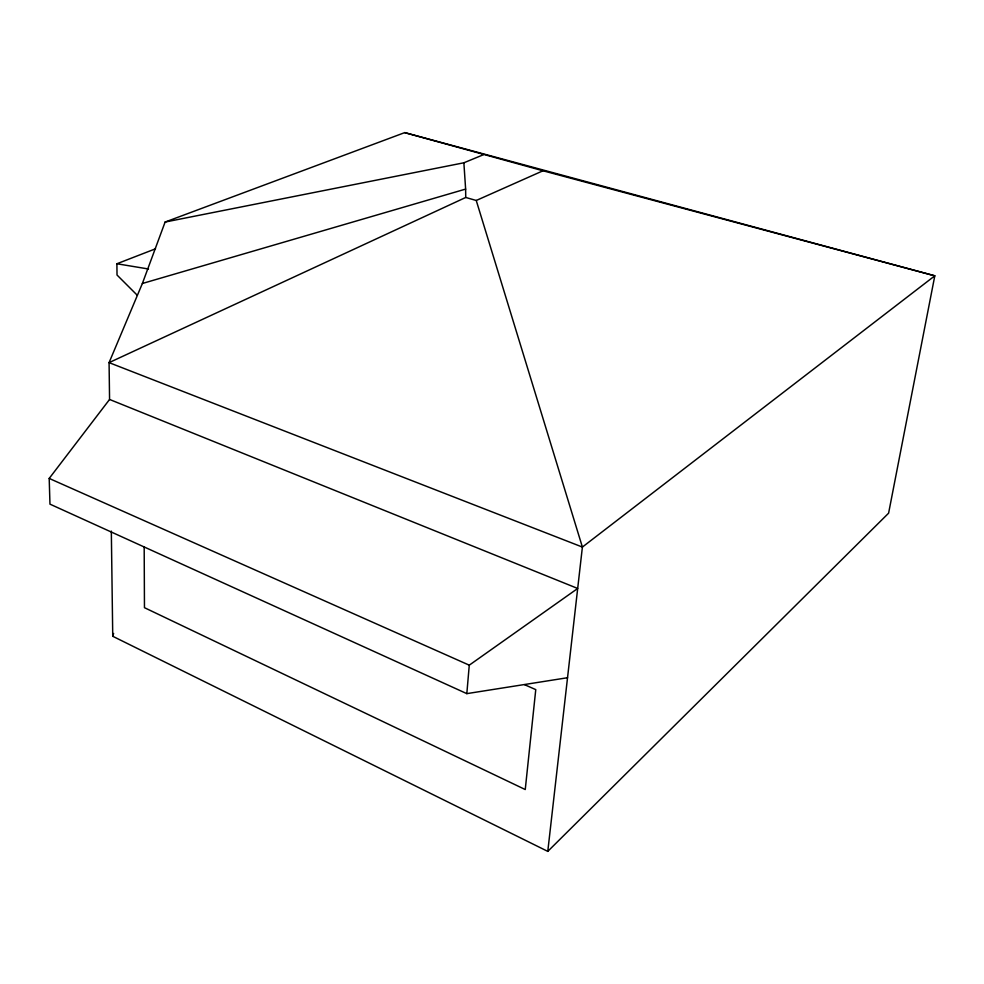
<?xml version="1.0" encoding="UTF-8"?>
<svg xmlns="http://www.w3.org/2000/svg" width="984" height="984" viewBox="0 0 984 984"><rect width="100%" height="100%" fill="white"/><g stroke="black" fill="none" stroke-linecap="round" stroke-linejoin="round"><path stroke-width="1.48" d="M567.534 677.73L466.822 693.634L469.27 665.172L577.694 588.469L109.568 399.455L109.076 362.629L142.373 283.49L165.115 222.04L404.731 132.619L934.8 275.815L888.601 513.181L547.781 851.381L112.742 636.279L111.327 531.102M547.781 851.381L582.393 547.067L476.244 200.478L465.727 197.464L109.076 362.629L582.393 547.067L934.8 275.815L543.02 170.773L404.731 132.619M112.742 636.279L113.627 633.45M466.822 693.634L49.963 504.14L49.2 478.433L109.568 399.455M476.244 200.478L543.02 170.773M165.115 222.04L463.87 162.79L483.525 154.685M137.28 295.262L117.022 275.016L116.899 263.761L155.509 248.804M142.373 283.49L465.629 189.088L463.87 162.79M116.899 263.761L148.51 269.001M524.521 684.655L535.763 689.624L525.247 789.537L144.464 607.682L144.181 546.661M49.2 478.433L469.27 665.172M465.629 189.088L465.727 197.464"/></g></svg>
